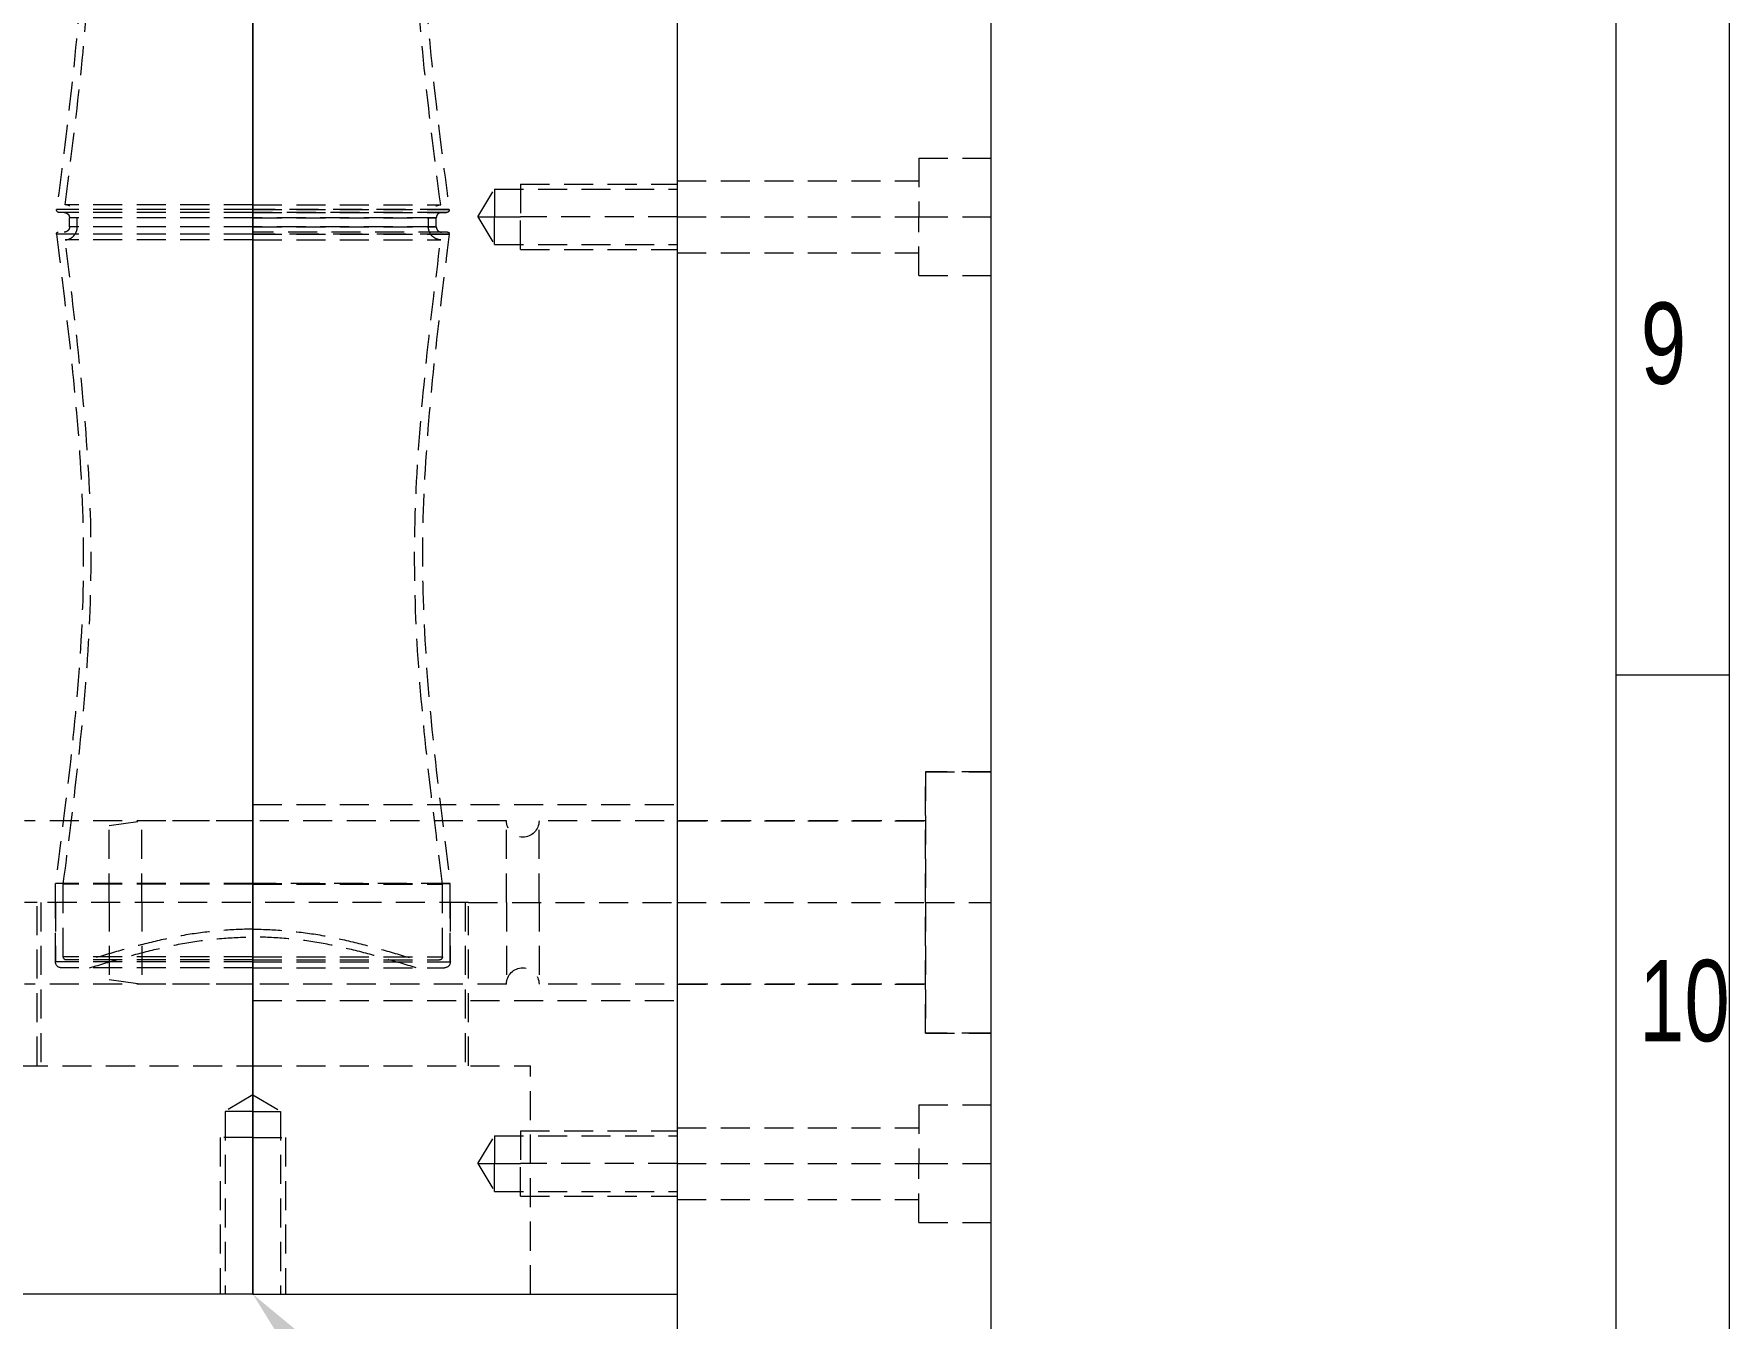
# Model space of a CAD drawing. Header units: millimetres. Extents: x -4200 to 3581, y -7493 to -4075.
# Drawn here: x -3360.7 to -3101, y -7174.6 to -6977.9 of the extents above; entities that cross this region are included whole.
import ezdxf
from ezdxf import colors
from ezdxf.entities.mleader import LeaderData, LeaderLine
from ezdxf.math import Vec2, Vec3

# ---------------------------------------------------------------- set-up
doc = ezdxf.new("R2010")
doc.units = ezdxf.units.MM
doc.header["$LTSCALE"] = 0.7
doc.linetypes.add('HIDDEN', pattern=[9.525, 6.35, -3.175])
doc.linetypes.add('SLD-SOLID', pattern=[0])
doc.layers.add('out txt', color=202, linetype='Continuous', lineweight=13)
doc.layers.add('txt', color=20, linetype='Continuous')
doc.styles.add('SLDTEXTSTYLE0', font='TXT', dxfattribs={"width": 0.75})
doc.styles.get("Standard").update_dxf_attribs({"font": 'arial.ttf'})

# ---------------------------------------------------------------- blocks, each defined once
blk = doc.blocks.new('out border')
at = {"layer": 'out txt', "linetype": 'SLD-SOLID'}
for p, q in [((688.92, 505.03), (688.92, -505.03)), ((688.92, -263.96), (703.88, -263.96)), ((688.92, -263.96), (703.88, -263.96))]:
    blk.add_line(p, q, dxfattribs=at)
blk.add_lwpolyline([(-29.92, -519.99), (-29.92, 519.99), (703.88, 519.99), (703.88, -519.99)], close=True, dxfattribs=at)
at = {"layer": 'out txt', "linetype": 'Continuous', "attachment_point": 2, "style": 'SLDTEXTSTYLE0'}
for s, insert, char_height in [('9', (695.22, -214.83), 10.73), ('10', (697.98, -301.55), 10.727)]:
    blk.add_mtext(s, dxfattribs=dict(at, insert=insert, char_height=char_height))
blk = doc.blocks.new('A$C55b2053a')
at = {"color": 6, "linetype": 'Continuous', "lineweight": 0, "extrusion": (2.22045e-16, 1, -2.22045e-16)}
for p, q in [((2716.45, 39.96), (2716.45, 104.96)), ((3046.45, 39.96), (2716.45, 39.96)), ((2716.45, 39.96), (2716.45, -25.04)), ((2716.45, 39.96), (3046.45, 39.96)), ((3071.45, -25.04), (2691.45, -25.04)), ((3071.45, -73.04), (2691.45, -73.04))]:
    blk.add_line(p, q, dxfattribs=at)
at = {"color": 3, "linetype": 'HIDDEN', "lineweight": 0, "extrusion": (2.22045e-16, 1, -2.22045e-16)}
for p, q in [((2751.45, 82.46), (2751.45, 39.96)), ((2751.45, 72.98), (2776.45, 72.98)), ((2763.95, 39.96), (2763.95, 74.96)), ((2776.45, 72.98), (2776.45, 74.96)), ((2776.45, 6.94), (2776.45, 72.98)), ((2788.95, 39.96), (2788.95, 74.96)), ((2776.45, 72.46), (2751.45, 72.46)), ((2767.34, 39.96), (2767.34, 70.2)), ((2776.45, 70.2), (2767.34, 70.2)), ((2767.34, 39.96), (2767.34, 70.2)), ((2767.34, 70.2), (2779.34, 70.2)), ((2776.45, 70.2), (2779.34, 70.2)), ((2779.34, 39.96), (2779.34, 70.2)), ((2779.34, 39.96), (2779.34, 70.2)), ((2766.45, 39.96), (2766.45, 69.31)), ((2766.45, 39.96), (2766.45, 69.31)), ((2767.65, 39.96), (2767.65, 68.52)), ((2768.12, 39.96), (2768.12, 69)), ((2768.12, 69), (2779.26, 69)), ((2779.26, 39.96), (2779.26, 69)), ((2877.91, 39.96), (2877.91, 68.72)), ((2878.82, 39.96), (2878.82, 70.04)), ((2878.82, 39.96), (2878.82, 70.04)), ((2879.91, 39.96), (2879.91, 68.05)), ((2879.91, 68.05), (2881.31, 68.05)), ((2879.91, 39.96), (2879.91, 68.05)), ((2879.91, 68.05), (2881.31, 68.05)), ((2881.31, 39.96), (2881.31, 68.05)), ((2881.31, 39.96), (2881.31, 68.05)), ((2882.11, 39.96), (2882.11, 69.61)), ((2882.11, 39.96), (2882.11, 69.61)), ((2882.57, 39.96), (2882.57, 70.02)), ((2882.57, 39.96), (2882.57, 70.02)), ((2883.3, 39.96), (2883.3, 68.72)), ((2764.65, 61.96), (2763.95, 56.96)), ((2776.45, 61.96), (2764.65, 61.96)), ((2776.45, 61.96), (2788.24, 61.96)), ((2788.24, 61.96), (2788.95, 56.96)), ((2776.45, 56.96), (2763.95, 56.96)), ((2763.95, 1.13), (2763.95, 56.96)), ((2776.45, 56.96), (2788.95, 56.96)), ((2788.95, 1.13), (2788.95, 56.96)), ((2740.45, 44.96), (2716.45, 44.96)), ((2744.45, 44.21), (2716.45, 44.21)), ((2740.45, 39.96), (2740.45, 44.96)), ((2744.45, 39.96), (2744.45, 44.21)), ((2747, 39.96), (2744.45, 44.21)), ((2740.45, 39.96), (2740.45, 34.96)), ((2744.45, 39.96), (2744.45, 35.71)), ((2747, 39.96), (2744.45, 35.71)), ((2751.45, 39.96), (2751.45, -2.54)), ((2761.45, 39.96), (2761.45, -25.04)), ((2766.45, 39.96), (2766.45, 10.61)), ((2766.45, 39.96), (2766.45, 10.61)), ((2767.34, 39.96), (2767.34, 9.72)), ((2767.34, 39.96), (2767.34, 9.72)), ((2767.65, 39.96), (2767.65, 11.4)), ((2768.12, 39.96), (2768.12, 10.92)), ((2779.26, 39.96), (2779.26, 10.92)), ((2779.34, 39.96), (2779.34, 9.72)), ((2779.34, 9.72), (2779.34, 39.96)), ((2791.45, 39.96), (2791.45, -25.04)), ((2877.91, 39.96), (2877.91, 11.2)), ((2878.82, 39.96), (2878.82, 9.88)), ((2878.82, 9.88), (2878.82, 39.96)), ((2879.11, 10.13), (2879.11, 39.96)), ((2879.91, 39.96), (2879.91, 11.87)), ((2879.91, 11.87), (2879.91, 39.96)), ((2881.31, 39.96), (2881.31, 11.87)), ((2881.31, 11.87), (2881.31, 39.96)), ((2882.11, 39.96), (2882.11, 10.31)), ((2882.11, 10.31), (2882.11, 39.96)), ((2882.57, 39.96), (2882.57, 9.9)), ((2882.57, 9.9), (2882.57, 39.96)), ((2883.3, 39.96), (2883.3, 11.2)), ((2744.45, 35.71), (2716.45, 35.71)), ((2740.45, 34.96), (2716.45, 34.96)), ((2768.12, 10.92), (2779.26, 10.92)), ((2879.91, 11.87), (2881.31, 11.87)), ((2879.91, 11.87), (2881.31, 11.87)), ((2776.45, 9.72), (2767.34, 9.72)), ((2767.34, 9.72), (2779.34, 9.72)), ((2776.45, 9.72), (2779.34, 9.72)), ((2736.45, 5.51), (2732.2, 2.96)), ((2736.45, 5.51), (2736.45, 2.96)), ((2736.45, 5.51), (2740.7, 2.96)), ((2776.45, 7.46), (2751.45, 7.46)), ((2751.45, 6.94), (2776.45, 6.94)), ((2776.45, 6.94), (2776.45, -25.04)), ((2881.45, 5.51), (2877.2, 2.96)), ((2881.45, 5.51), (2881.45, 2.96)), ((2881.45, 5.51), (2885.7, 2.96)), ((2732.2, 2.96), (2736.45, 2.96)), ((2732.2, 2.96), (2732.2, -25.04)), ((2736.45, 2.96), (2736.45, -1.04)), ((2740.7, 2.96), (2736.45, 2.96)), ((2740.7, 2.96), (2740.7, -25.04)), ((2877.2, 2.96), (2881.45, 2.96)), ((2877.2, 2.96), (2877.2, -25.04)), ((2881.45, 2.96), (2881.45, -1.04)), ((2885.7, 2.96), (2881.45, 2.96)), ((2885.7, 2.96), (2885.7, -25.04)), ((2776.45, 1.13), (2763.95, 1.13)), ((2776.45, 1.13), (2788.95, 1.13)), ((2716.45, -2.54), (2751.45, -2.54)), ((2731.45, -1.04), (2736.45, -1.04)), ((2731.45, -1.04), (2731.45, -25.04)), ((2736.45, -25.04), (2736.45, -1.04)), ((2741.45, -1.04), (2736.45, -1.04)), ((2741.45, -1.04), (2741.45, -25.04)), ((2876.45, -1.04), (2881.45, -1.04)), ((2876.45, -1.04), (2876.45, -25.04)), ((2881.45, -25.04), (2881.45, -1.04)), ((2886.45, -1.04), (2881.45, -1.04)), ((2886.45, -1.04), (2886.45, -25.04)), ((2776.45, -3.87), (2763.95, -3.87)), ((2763.95, -63.04), (2763.95, -3.87)), ((2776.45, -3.87), (2788.95, -3.87)), ((2788.95, -63.04), (2788.95, -3.87)), ((2730.95, -25.04), (2730.95, -62.04)), ((2736.45, -25.04), (2736.45, -62.04)), ((2741.95, -25.04), (2741.95, -62.04)), ((2763.95, -25.04), (2763.95, -63.04)), ((2776.45, -25.04), (2776.45, -63.04)), ((2776.45, -25.04), (2776.45, -63.04)), ((2788.95, -25.04), (2788.95, -63.04)), ((2875.95, -25.04), (2875.95, -62.04)), ((2881.45, -25.04), (2881.45, -62.04)), ((2886.95, -25.04), (2886.95, -62.04)), ((2727.45, -62.04), (2736.45, -62.04)), ((2727.45, -62.04), (2727.45, -73.04)), ((2736.45, -62.04), (2736.45, -73.04)), ((2745.45, -62.04), (2736.45, -62.04)), ((2745.45, -62.04), (2745.45, -73.04)), ((2872.45, -62.04), (2881.45, -62.04)), ((2872.45, -62.04), (2872.45, -73.04)), ((2881.45, -62.04), (2881.45, -73.04)), ((2890.45, -62.04), (2881.45, -62.04)), ((2890.45, -62.04), (2890.45, -73.04)), ((2776.45, -63.04), (2756.45, -63.04)), ((2756.45, -73.04), (2756.45, -63.04)), ((2756.45, -63.04), (2776.45, -63.04)), ((2756.45, -63.04), (2756.45, -73.04)), ((2776.45, -63.04), (2776.45, -73.04)), ((2776.45, -63.04), (2796.45, -63.04)), ((2776.45, -63.04), (2776.45, -73.04)), ((2796.45, -63.04), (2776.45, -63.04)), ((2796.45, -73.04), (2796.45, -63.04)), ((2796.45, -63.04), (2796.45, -73.04))]:
    blk.add_line(p, q, dxfattribs=at)
at = {"color": 3, "linetype": 'HIDDEN', "lineweight": 0, "extrusion": (-4.93038e-32, -2.22045e-16, -1)}
for centre, radius, start, end in [((-2767.34, 69.31), 0.892, 0, 90), ((-2767.34, 69.31), 0.892, 0, 90), ((-2768.12, 68.52), 0.476, 360, 90), ((-2878.85, 69.79), 0.259, 82.8799, 180), ((-2878.85, 69.79), 0.259, 82.8799, 180), ((-2882.52, 69.61), 0.412, 0, 97.3305), ((-2882.52, 69.61), 0.412, 0, 97.3305), ((-2767.34, 10.61), 0.892, 270, 360), ((-2767.34, 10.61), 0.892, 270, 360), ((-2768.12, 11.4), 0.476, 270, 0), ((-2878.85, 10.13), 0.259, 180, 277.1201), ((-2878.85, 10.13), 0.259, 180, 277.1201), ((-2882.52, 10.31), 0.412, 262.6695, 360), ((-2882.52, 10.31), 0.412, 262.6695, 360), ((-2763.95, -1.37), 2.5, 90, 270), ((-2788.95, -1.37), 2.5, 270, 90)]:
    blk.add_arc(centre, radius, start, end, dxfattribs=at)
at = {"color": 3, "linetype": 'HIDDEN', "lineweight": 0}
for points, knots in [([(2878.82, 70.04), (2872.18, 69.22), (2865.55, 68.39), (2852.28, 67), (2845.65, 66.44), (2832.38, 65.86), (2825.75, 65.86), (2812.49, 66.48), (2805.86, 67.06), (2792.6, 68.5), (2785.97, 69.35), (2779.34, 70.2)], [0.0097675, 0.0097675, 0.0097675, 0.0097675, 0.2058602, 0.2058602, 0.4019529, 0.4019529, 0.5980456, 0.5980456, 0.7941383, 0.7941383, 0.990231, 0.990231, 0.990231, 0.990231]), ([(2878.82, 70.04), (2872.18, 69.22), (2865.55, 68.39), (2852.28, 67), (2845.65, 66.44), (2832.38, 65.86), (2825.75, 65.86), (2812.49, 66.48), (2805.86, 67.06), (2792.6, 68.5), (2785.97, 69.35), (2779.34, 70.2)], [0.0097675, 0.0097675, 0.0097675, 0.0097675, 0.2058602, 0.2058602, 0.4019529, 0.4019529, 0.5980456, 0.5980456, 0.7941383, 0.7941383, 0.990231, 0.990231, 0.990231, 0.990231]), ([(2779.26, 69), (2785.81, 68.16), (2792.38, 67.31), (2805.52, 65.89), (2812.1, 65.31), (2825.27, 64.67), (2831.87, 64.65), (2845.05, 65.2), (2851.64, 65.74), (2864.79, 67.09), (2871.35, 67.9), (2877.91, 68.72)], [0.0097984, 0.0097984, 0.0097984, 0.0097984, 0.2058798, 0.2058798, 0.4019613, 0.4019613, 0.5980427, 0.5980427, 0.7941241, 0.7941241, 0.9902055, 0.9902055, 0.9902055, 0.9902055]), ([(2877.91, 68.72), (2877.93, 68.51), (2877.98, 68.28), (2878.16, 67.86), (2878.28, 67.67), (2878.57, 67.35), (2878.74, 67.21), (2879.11, 67.01), (2879.3, 66.93), (2879.7, 66.85), (2879.9, 66.85), (2880.43, 66.85), (2880.8, 66.85), (2881.36, 66.85), (2881.65, 66.86), (2882.11, 67), (2882.3, 67.1), (2882.64, 67.34), (2882.79, 67.49), (2883.04, 67.83), (2883.15, 68.03), (2883.26, 68.4), (2883.29, 68.56), (2883.3, 68.72)], [0.0099167, 0.0099167, 0.0099167, 0.0099167, 0.0956253, 0.0956253, 0.1744053, 0.1744053, 0.2482715, 0.2482715, 0.3230743, 0.3230743, 0.4032293, 0.4032293, 0.5994087, 0.5994087, 0.6974985, 0.6974985, 0.7729699, 0.7729699, 0.8511261, 0.8511261, 0.9311381, 0.9311381, 0.9908139, 0.9908139, 0.9908139, 0.9908139]), ([(2879.91, 68.05), (2879.83, 68.05), (2879.75, 68.06), (2879.59, 68.11), (2879.52, 68.15), (2879.37, 68.25), (2879.31, 68.31), (2879.21, 68.45), (2879.17, 68.53), (2879.12, 68.69), (2879.11, 68.77), (2879.11, 68.85), (2879.11, 68.85), (2879.11, 68.85)], [0.0537245, 0.0537245, 0.0537245, 0.0537245, 0.2326335, 0.2326335, 0.4115424, 0.4115424, 0.5890456, 0.5890456, 0.7664293, 0.7664293, 0.9453383, 0.9453383, 0.9482692, 0.9482692, 0.9482692, 0.9482692]), ([(2879.91, 68.05), (2879.83, 68.05), (2879.75, 68.06), (2879.59, 68.11), (2879.52, 68.15), (2879.37, 68.25), (2879.31, 68.31), (2879.21, 68.45), (2879.17, 68.53), (2879.12, 68.69), (2879.11, 68.77), (2879.11, 68.85), (2879.11, 68.85), (2879.11, 68.85)], [0.0532624, 0.0532624, 0.0532624, 0.0532624, 0.2323491, 0.2323491, 0.4114358, 0.4114358, 0.5891154, 0.5891154, 0.7666754, 0.7666754, 0.9457621, 0.9457621, 0.9486959, 0.9486959, 0.9486959, 0.9486959]), ([(2882.11, 68.85), (2882.11, 68.77), (2882.1, 68.69), (2882.05, 68.54), (2882.01, 68.46), (2881.91, 68.32), (2881.85, 68.26), (2881.72, 68.16), (2881.64, 68.12), (2881.48, 68.07), (2881.4, 68.05), (2881.32, 68.05), (2881.31, 68.05), (2881.31, 68.05)], [0.0458417, 0.0458417, 0.0458417, 0.0458417, 0.2197022, 0.2197022, 0.401442, 0.401442, 0.5831819, 0.5831819, 0.7649044, 0.7649044, 0.9466442, 0.9466442, 0.954541, 0.954541, 0.954541, 0.954541]), ([(2882.11, 68.85), (2882.11, 68.77), (2882.1, 68.69), (2882.05, 68.54), (2882.01, 68.46), (2881.91, 68.32), (2881.85, 68.26), (2881.72, 68.16), (2881.64, 68.12), (2881.48, 68.07), (2881.4, 68.05), (2881.32, 68.05), (2881.31, 68.05), (2881.31, 68.05)], [0.045448, 0.045448, 0.045448, 0.045448, 0.2194578, 0.2194578, 0.4013538, 0.4013538, 0.5832498, 0.5832498, 0.7651283, 0.7651283, 0.9470243, 0.9470243, 0.9549279, 0.9549279, 0.9549279, 0.9549279]), ([(2981.88, 69.96), (2975.26, 69.13), (2968.64, 68.31), (2955.39, 66.91), (2948.77, 66.35), (2935.53, 65.74), (2928.91, 65.73), (2915.67, 66.33), (2909.05, 66.9), (2895.81, 68.32), (2889.19, 69.17), (2882.57, 70.02)], [0.0193459, 0.0193459, 0.0193459, 0.0193459, 0.2135418, 0.2135418, 0.4077377, 0.4077377, 0.6019337, 0.6019337, 0.7961296, 0.7961296, 0.9903255, 0.9903255, 0.9903255, 0.9903255]), ([(2981.88, 69.96), (2975.26, 69.13), (2968.64, 68.31), (2955.39, 66.91), (2948.77, 66.35), (2935.53, 65.74), (2928.91, 65.73), (2915.67, 66.33), (2909.05, 66.9), (2895.81, 68.32), (2889.19, 69.17), (2882.57, 70.02)], [0.0193459, 0.0193459, 0.0193459, 0.0193459, 0.2135418, 0.2135418, 0.4077377, 0.4077377, 0.6019337, 0.6019337, 0.7961296, 0.7961296, 0.9903255, 0.9903255, 0.9903255, 0.9903255]), ([(2883.3, 68.72), (2889.86, 67.87), (2896.42, 67.04), (2909.57, 65.65), (2916.15, 65.09), (2929.33, 64.53), (2935.93, 64.55), (2949.1, 65.17), (2955.68, 65.74), (2968.83, 67.12), (2975.4, 67.94), (2981.96, 68.76)], [0.009797, 0.009797, 0.009797, 0.009797, 0.2058784, 0.2058784, 0.4019599, 0.4019599, 0.5980413, 0.5980413, 0.7941228, 0.7941228, 0.9902042, 0.9902042, 0.9902042, 0.9902042]), ([(2766.45, 64.96), (2766.94, 63.32), (2767.43, 61.67), (2768.37, 58.38), (2768.82, 56.73), (2769.62, 53.42), (2769.98, 51.76), (2770.56, 48.42), (2770.77, 46.74), (2771.06, 43.36), (2771.14, 41.66), (2771.18, 39.96)], [0.0194674, 0.0194674, 0.0194674, 0.0194674, 0.2155739, 0.2155739, 0.4116805, 0.4116805, 0.607787, 0.607787, 0.8038935, 0.8038935, 1, 1, 1, 1]), ([(2766.45, 64.96), (2766.94, 63.32), (2767.43, 61.67), (2768.37, 58.38), (2768.82, 56.73), (2769.62, 53.42), (2769.98, 51.76), (2770.56, 48.42), (2770.77, 46.74), (2771.06, 43.36), (2771.14, 41.66), (2771.18, 39.96)], [0.0194674, 0.0194674, 0.0194674, 0.0194674, 0.2155739, 0.2155739, 0.4116805, 0.4116805, 0.607787, 0.607787, 0.8038935, 0.8038935, 1, 1, 1, 1]), ([(2772.38, 39.96), (2772.34, 41.68), (2772.26, 43.39), (2771.97, 46.81), (2771.75, 48.52), (2771.18, 51.9), (2770.82, 53.58), (2770.01, 56.91), (2769.56, 58.57), (2768.62, 61.86), (2768.13, 63.5), (2767.65, 65.14)], [0, 0, 0, 0, 0.19801, 0.19801, 0.3960201, 0.3960201, 0.5940301, 0.5940301, 0.7920401, 0.7920401, 0.9900502, 0.9900502, 0.9900502, 0.9900502]), ([(2766.45, 14.96), (2766.94, 16.6), (2767.43, 18.25), (2768.37, 21.54), (2768.82, 23.19), (2769.62, 26.5), (2769.98, 28.16), (2770.56, 31.5), (2770.77, 33.18), (2771.06, 36.56), (2771.14, 38.26), (2771.18, 39.96)], [0.0194674, 0.0194674, 0.0194674, 0.0194674, 0.2155739, 0.2155739, 0.4116805, 0.4116805, 0.607787, 0.607787, 0.8038935, 0.8038935, 1, 1, 1, 1]), ([(2766.45, 14.96), (2766.94, 16.6), (2767.43, 18.25), (2768.37, 21.54), (2768.82, 23.19), (2769.62, 26.5), (2769.98, 28.16), (2770.56, 31.5), (2770.77, 33.18), (2771.06, 36.56), (2771.14, 38.26), (2771.18, 39.96)], [0.0194674, 0.0194674, 0.0194674, 0.0194674, 0.2155739, 0.2155739, 0.4116805, 0.4116805, 0.607787, 0.607787, 0.8038935, 0.8038935, 1, 1, 1, 1]), ([(2772.38, 39.96), (2772.34, 38.25), (2772.26, 36.53), (2771.97, 33.11), (2771.75, 31.4), (2771.18, 28.02), (2770.82, 26.34), (2770.01, 23.01), (2769.56, 21.35), (2768.62, 18.06), (2768.13, 16.42), (2767.65, 14.79)], [0, 0, 0, 0, 0.19801, 0.19801, 0.3960201, 0.3960201, 0.5940301, 0.5940301, 0.7920401, 0.7920401, 0.9900502, 0.9900502, 0.9900502, 0.9900502]), ([(2779.26, 10.92), (2785.81, 11.76), (2792.38, 12.61), (2805.52, 14.03), (2812.1, 14.61), (2825.27, 15.25), (2831.87, 15.27), (2845.05, 14.72), (2851.64, 14.18), (2864.79, 12.83), (2871.35, 12.02), (2877.91, 11.2)], [0.0097984, 0.0097984, 0.0097984, 0.0097984, 0.2058798, 0.2058798, 0.4019613, 0.4019613, 0.5980427, 0.5980427, 0.7941241, 0.7941241, 0.9902055, 0.9902055, 0.9902055, 0.9902055]), ([(2878.82, 9.88), (2872.18, 10.71), (2865.55, 11.53), (2852.28, 12.92), (2845.65, 13.48), (2832.38, 14.07), (2825.75, 14.06), (2812.49, 13.44), (2805.86, 12.86), (2792.6, 11.43), (2785.97, 10.57), (2779.34, 9.72)], [0.0097675, 0.0097675, 0.0097675, 0.0097675, 0.2058602, 0.2058602, 0.4019529, 0.4019529, 0.5980456, 0.5980456, 0.7941383, 0.7941383, 0.990231, 0.990231, 0.990231, 0.990231]), ([(2878.82, 9.88), (2872.18, 10.71), (2865.55, 11.53), (2852.28, 12.92), (2845.65, 13.48), (2832.38, 14.07), (2825.75, 14.06), (2812.49, 13.44), (2805.86, 12.86), (2792.6, 11.43), (2785.97, 10.57), (2779.34, 9.72)], [0.0097675, 0.0097675, 0.0097675, 0.0097675, 0.2058602, 0.2058602, 0.4019529, 0.4019529, 0.5980456, 0.5980456, 0.7941383, 0.7941383, 0.990231, 0.990231, 0.990231, 0.990231]), ([(2877.91, 11.2), (2877.93, 11.41), (2877.98, 11.64), (2878.16, 12.06), (2878.28, 12.25), (2878.57, 12.58), (2878.74, 12.71), (2879.11, 12.92), (2879.3, 12.99), (2879.7, 13.07), (2879.9, 13.07), (2880.43, 13.07), (2880.8, 13.07), (2881.36, 13.07), (2881.65, 13.06), (2882.11, 12.92), (2882.3, 12.82), (2882.64, 12.58), (2882.79, 12.44), (2883.04, 12.09), (2883.15, 11.89), (2883.26, 11.53), (2883.29, 11.36), (2883.3, 11.2)], [0.0099167, 0.0099167, 0.0099167, 0.0099167, 0.0956253, 0.0956253, 0.1744053, 0.1744053, 0.2482715, 0.2482715, 0.3230743, 0.3230743, 0.4032293, 0.4032293, 0.5994087, 0.5994087, 0.6974985, 0.6974985, 0.7729699, 0.7729699, 0.8511261, 0.8511261, 0.9311381, 0.9311381, 0.9908139, 0.9908139, 0.9908139, 0.9908139]), ([(2981.88, 9.96), (2975.26, 10.79), (2968.64, 11.62), (2955.39, 13.01), (2948.77, 13.57), (2935.53, 14.18), (2928.91, 14.19), (2915.67, 13.59), (2909.05, 13.02), (2895.81, 11.6), (2889.19, 10.75), (2882.57, 9.9)], [0.0193459, 0.0193459, 0.0193459, 0.0193459, 0.2135418, 0.2135418, 0.4077377, 0.4077377, 0.6019337, 0.6019337, 0.7961296, 0.7961296, 0.9903255, 0.9903255, 0.9903255, 0.9903255]), ([(2981.88, 9.96), (2975.26, 10.79), (2968.64, 11.62), (2955.39, 13.01), (2948.77, 13.57), (2935.53, 14.18), (2928.91, 14.19), (2915.67, 13.59), (2909.05, 13.02), (2895.81, 11.6), (2889.19, 10.75), (2882.57, 9.9)], [0.0193459, 0.0193459, 0.0193459, 0.0193459, 0.2135418, 0.2135418, 0.4077377, 0.4077377, 0.6019337, 0.6019337, 0.7961296, 0.7961296, 0.9903255, 0.9903255, 0.9903255, 0.9903255]), ([(2883.3, 11.2), (2889.86, 12.05), (2896.42, 12.88), (2909.57, 14.27), (2916.15, 14.83), (2929.33, 15.4), (2935.93, 15.37), (2949.1, 14.75), (2955.68, 14.19), (2968.83, 12.8), (2975.4, 11.98), (2981.96, 11.16)], [0.009797, 0.009797, 0.009797, 0.009797, 0.2058784, 0.2058784, 0.4019599, 0.4019599, 0.5980413, 0.5980413, 0.7941228, 0.7941228, 0.9902042, 0.9902042, 0.9902042, 0.9902042]), ([(2879.91, 11.87), (2879.83, 11.87), (2879.75, 11.86), (2879.59, 11.81), (2879.52, 11.77), (2879.37, 11.67), (2879.31, 11.61), (2879.21, 11.47), (2879.17, 11.39), (2879.12, 11.23), (2879.11, 11.15), (2879.11, 11.08), (2879.11, 11.07), (2879.11, 11.07)], [0.0537245, 0.0537245, 0.0537245, 0.0537245, 0.2326335, 0.2326335, 0.4115424, 0.4115424, 0.5890456, 0.5890456, 0.7664293, 0.7664293, 0.9453383, 0.9453383, 0.9482692, 0.9482692, 0.9482692, 0.9482692]), ([(2879.91, 11.87), (2879.83, 11.87), (2879.75, 11.86), (2879.59, 11.81), (2879.52, 11.77), (2879.37, 11.67), (2879.31, 11.61), (2879.21, 11.47), (2879.17, 11.39), (2879.12, 11.23), (2879.11, 11.15), (2879.11, 11.08), (2879.11, 11.07), (2879.11, 11.07)], [0.0532624, 0.0532624, 0.0532624, 0.0532624, 0.2323491, 0.2323491, 0.4114358, 0.4114358, 0.5891154, 0.5891154, 0.7666754, 0.7666754, 0.9457621, 0.9457621, 0.9486959, 0.9486959, 0.9486959, 0.9486959]), ([(2882.11, 11.07), (2882.11, 11.15), (2882.1, 11.23), (2882.05, 11.39), (2882.01, 11.46), (2881.91, 11.6), (2881.85, 11.66), (2881.72, 11.76), (2881.64, 11.8), (2881.48, 11.86), (2881.4, 11.87), (2881.32, 11.87), (2881.31, 11.87), (2881.31, 11.87)], [0.0458417, 0.0458417, 0.0458417, 0.0458417, 0.2197022, 0.2197022, 0.401442, 0.401442, 0.5831819, 0.5831819, 0.7649044, 0.7649044, 0.9466442, 0.9466442, 0.954541, 0.954541, 0.954541, 0.954541]), ([(2882.11, 11.07), (2882.11, 11.15), (2882.1, 11.23), (2882.05, 11.39), (2882.01, 11.46), (2881.91, 11.6), (2881.85, 11.66), (2881.72, 11.76), (2881.64, 11.8), (2881.48, 11.86), (2881.4, 11.87), (2881.32, 11.87), (2881.31, 11.87), (2881.31, 11.87)], [0.045448, 0.045448, 0.045448, 0.045448, 0.2194578, 0.2194578, 0.4013538, 0.4013538, 0.5832498, 0.5832498, 0.7651283, 0.7651283, 0.9470243, 0.9470243, 0.9549279, 0.9549279, 0.9549279, 0.9549279])]:
    blk.add_open_spline(points, degree=3, knots=knots, dxfattribs=at)

msp = doc.modelspace()

# ---------------------------------------------------------------- block references
at = {"layer": 'out txt', "xscale": 1.16111355444, "yscale": 1.16111355444, "zscale": 1.16111355444}
msp.add_blockref('out border', (-3918.32, -6769.59), dxfattribs=at)
at = {"layer": 'txt', "rotation": 90}
msp.add_blockref('A$C55b2053a', (-3287.17, -9887.37), dxfattribs=at)

# ---------------------------------------------------------------- leaders
at = {"layer": 'txt', "lineweight": 9}
ml = msp.add_multileader_mtext('Standard', dxfattribs=at)
ml.set_content('5. Cavity Insert', color=256)
ml.set_leader_properties()
ml.build(insert=Vec2(0, 0))
ml.multileader.update_dxf_attribs({"arrow_head_size": 10})
ctx = ml.context
ctx.base_point, ctx.char_height, ctx.arrow_head_size, ctx.plane_origin = Vec3(-3282.5, -7212.98), 12, 10, Vec3(-3327.13, -7170.93)
notes = []
notes.append((ctx, [(0, (1, 1, 0), (-3290.5, -7212.98), (1, 0), 8, [(0, [(-3327.13, -7170.93)], 0, [])])]))
ctx.mtext.insert, ctx.mtext.flow_direction = Vec3(-3280.5, -7205.22), 5
for ctx, leaders in notes:
    for number, flags, end, landing, length, lines in leaders:
        leader = LeaderData()
        leader.index, (leader.has_last_leader_line, leader.has_dogleg_vector, leader.attachment_direction) = number, flags
        leader.last_leader_point, leader.dogleg_vector, leader.dogleg_length = Vec3(end), Vec3(landing), length
        for number, points, colour, breaks in lines:
            line = LeaderLine()
            line.index, line.vertices, line.color, line.breaks = number, Vec3.list(points), colors.encode_raw_color(colour), breaks
            leader.lines.append(line)
        ctx.leaders.append(leader)

doc.saveas('drawing.dxf')
